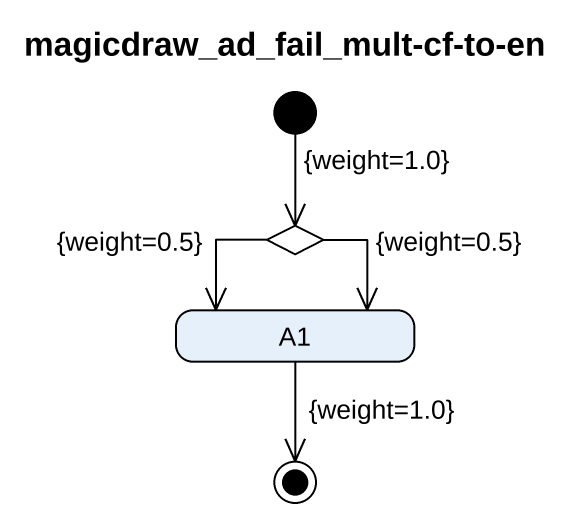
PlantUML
@startuml
title magicdraw_ad_fail_mult-cf-to-en
hide empty description
state choice1 <<choice>>
state A1
[*] --> choice1 : {weight=1.0}
choice1 --> A1 : {weight=0.5}
choice1 --> A1 : {weight=0.5}
A1 --> [*] : {weight=1.0}
@enduml
